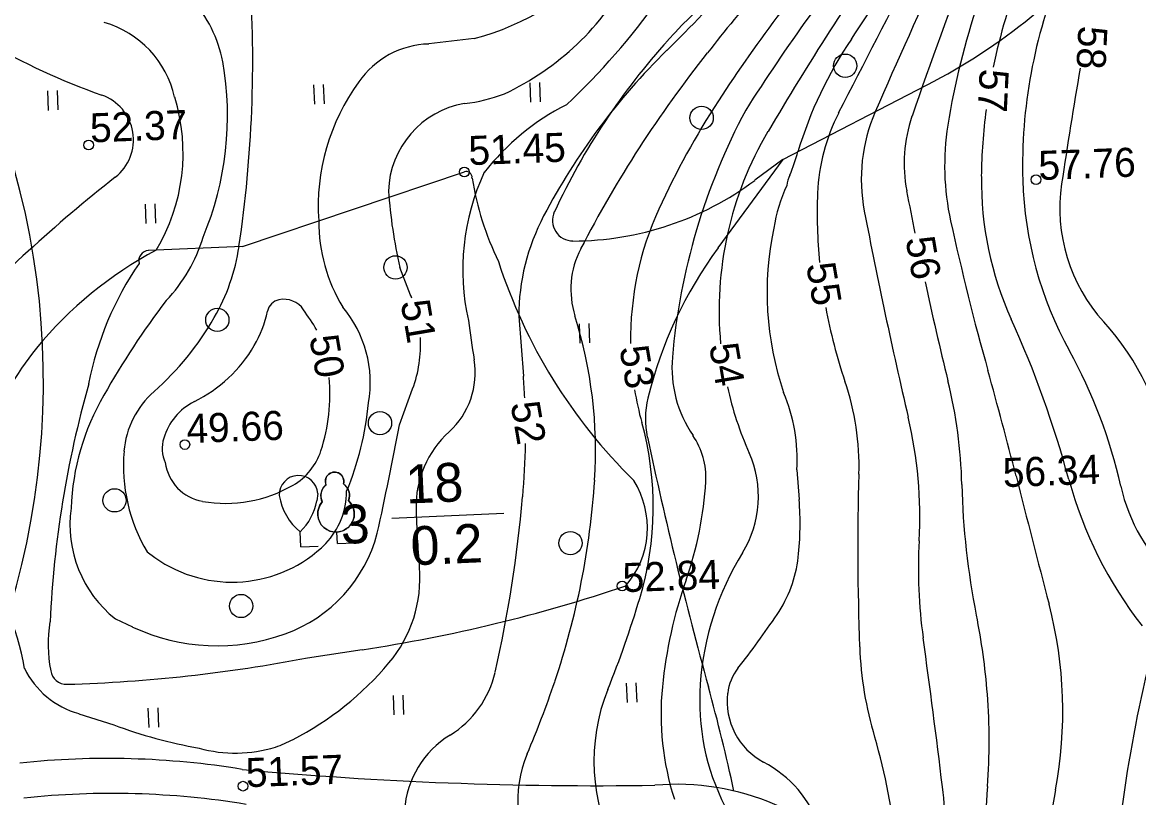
# Model space of a CAD drawing. Extents: x 641716 to 643447, y 6457381 to 6458642.
# Drawn here: x 642509.9 to 642625, y 6458186.6 to 6458266.6 of the extents above; entities that cross this region are included whole.
import ezdxf

# ---------------------------------------------------------------- set-up
doc = ezdxf.new("R2010")
doc.units = 0
for name, color, linetype in [('10', 7, 'Continuous'), ('30', 7, 'Continuous'), ('31', 7, 'Continuous'), ('41', 7, 'Continuous'), ('57', 7, 'Continuous'), ('59', 7, 'Continuous')]:
    doc.layers.add(name, color=color, linetype=linetype)

# ---------------------------------------------------------------- blocks, each defined once
blk = doc.blocks.new('puud')
at = {"layer": '41'}
blk.add_circle((0, 0), 30, dxfattribs=at)
blk = doc.blocks.new('kpunkt')
at = {"layer": '59'}
blk.add_circle((0, 0), 12.5, dxfattribs=at)
blk = doc.blocks.new('hein')
at = {"layer": '41'}
for p, q in [((-12.1, 3.9), (-12.1, 53.9)), ((12.9, 3.9), (12.9, 53.9))]:
    blk.add_line(p, q, dxfattribs=at)
blk = doc.blocks.new('kitpuu')
at = {"layer": '10'}
for p, q in [((49.8, 135.2), (46.6, 117)), ((0, 0), (0, 38.7)), ((0, 0), (44.4, 0))]:
    blk.add_line(p, q, dxfattribs=at)
for centre, radius, start, end in [((0, 134.5), 49.8, 0.8344, 179.1656), ((101.3, 152), 152, 186.3646, 228.2127), ((-101.3, 152), 152, 311.7873, 346.6773)]:
    blk.add_arc(centre, radius, start, end, dxfattribs=at)
blk = doc.blocks.new('laipuu')
at = {"layer": '10'}
for q in [(0, 29.4), (44.4, 0)]:
    blk.add_line((0, 0), q, dxfattribs=at)
blk.add_lwpolyline([(-22.4, 152.9), (-23.7, 160.4), (-23, 166.2), (-21.2, 171.1), (-19, 174.8), (-14.3, 179.5), (-9.9, 182.1), (-3.1, 184), (1.5, 184.2), (7.7, 183), (13.4, 180.1), (17.7, 176.3), (21.3, 171), (23, 166.3), (23.7, 161.4), (23.5, 157.2), (22.4, 152.9), (25.5, 150.3), (30.5, 144.4), (34, 137.9), (36.1, 131.3), (36.8, 126.1), (36.8, 121.1), (35.9, 115.1), (34.8, 111.5), (33.9, 109.2), (38.1, 104.3), (42.1, 97.7), (45.5, 88.7), (47, 80.3), (46.9, 72.3), (46, 66.1), (43.7, 59), (40.2, 52), (35.4, 45.4), (28.8, 39.2), (20.2, 34), (14, 31.5), (5.6, 29.7), (0, 29.4), (-7.1, 29.9), (-17.6, 32.8), (-25.6, 37), (-32.7, 42.6), (-39.1, 50.3), (-43, 57.3), (-46, 66.2), (-47.1, 75.2), (-46.3, 85.2), (-44, 93.4), (-40.6, 100.4), (-36.7, 106.1), (-33.9, 109.2), (-35.5, 113.8), (-36.7, 119.8), (-36.8, 126.2), (-35.3, 134.3), (-32.9, 140.3), (-29.1, 146.4), (-25.4, 150.4), (-22.4, 152.9)], close=True, dxfattribs=at)
for centre, radius, start, end in [((0, 160.6), 23.7, 341.2648, 198.7352), ((0, 123.7), 36.9, 127.4703, 203.0353), ((0, 123.7), 36.9, 336.9647, 52.5297), ((0, 76.5), 47.1, 136.0706, 43.9294)]:
    blk.add_arc(centre, radius, start, end, dxfattribs=at)

msp = doc.modelspace()

# ---------------------------------------------------------------- linework, layer by layer
at = {"layer": '30'}
for centre, radius, start, end in [((642430.63, 6458229.59), 81.4, 330.3585, 22.0727), ((642518.66, 6458104.78), 85.91, 80.708, 96.0545), ((642569.03, 6458585.67), 397.79, 264.7352, 270.8761), ((642577.31, 6458162.14), 25.88, 38.8536, 94.8595), ((642519.06, 6458101.17), 85.91, 80.708, 96.0545)]:
    msp.add_arc(centre, radius, start, end, dxfattribs=at)
at = {"layer": '31'}
for points in [[(642556.48, 6458264.97), (642551.79, 6458264.41)], [(642549.71, 6458238.94), (642548.81, 6458241.35)], [(642561.06, 6458236.32), (642561.54, 6458230.12)], [(642548.77, 6458225.1), (642550.11, 6458228.83)], [(642524.61, 6458221.21), (642524.61, 6458221.21)], [(642589.75, 6458220.47), (642589.99, 6458217.4)], [(642522.73, 6458212), (642523.53, 6458211.43)], [(642519.45, 6458205.09), (642521.23, 6458204.26)], [(642515.68, 6458195.31), (642519.28, 6458194.16)]]:
    msp.add_lwpolyline(points, dxfattribs=at)
for centre, radius, start, end in [((642679.73, 6458244.26), 75.33, 151.155, 170.9961), ((642667.74, 6458250.04), 58.96, 148.2944, 168.2865), ((642474.19, 6458367.97), 145.94, 314.4296, 322.6342), ((643025.75, 6457910.24), 568.34, 139.7958, 141.5713), ((642719.93, 6458168.18), 165.18, 139.0321, 146.8348), ((642754.2, 6458149.92), 200.99, 140.9586, 147.6109), ((642882.71, 6458080.76), 343.61, 145.3971, 149.4546), ((642510.58, 6458322.44), 102.47, 325.8548, 332.5743), ((643029.87, 6458110.57), 452.56, 158.8771, 161.1284), ((642549.46, 6458291.51), 27.45, 284.8049, 318.8102), ((638054.07, 6460604.77), 5110.98, 332.65826, 332.85237), ((643071.44, 6458052.43), 516.06, 154.683, 156.5968), ((642402.31, 6458262.74), 131.31, 351.5804, 3.8866), ((642547.53, 6458285.01), 28.42, 295.0843, 331.9432), ((642665.75, 6458251.85), 52.71, 157.457, 181.6123), ((642516.41, 6458259.67), 14.43, 11.6584, 40.7481), ((642515.21, 6458312.18), 74.15, 313.2162, 324.3965), ((642515.39, 6458256.64), 10.42, 12.6107, 73.729), ((642540.57, 6458323.5), 68.18, 239.6763, 250.7125), ((642552.03, 6458255.35), 9.06, 91.5641, 145.4188), ((642630.25, 6458241.27), 42.13, 145.8548, 163.4192), ((642624.42, 6458214.72), 68.67, 134.4296, 152.2747), ((642677.9, 6458186.23), 124.31, 141.5713, 152.6839), ((642498.63, 6458257.01), 32.39, 337.2643, 9.9174), ((643075.57, 6458182.68), 463.41, 170.1551, 171.6496), ((642562.05, 6458247.69), 21.67, 143.7641, 184.0244), ((642516.42, 6458254.52), 4.9, 308.0642, 70.7125), ((642506.98, 6458253.16), 19.46, 328.9505, 17.2048), ((642553.84, 6458273.86), 15.67, 275.9931, 291.4827), ((642557.11, 6458248.92), 9.5, 99.939, 178.0699), ((642577.39, 6458235.63), 25.23, 116.8768, 141.9907), ((642651.96, 6458212.59), 83.98, 146.8348, 155.5323), ((642643.1, 6458226.32), 66.44, 151.9294, 175.0203), ((642667.74, 6458250.04), 58.96, 172.5894, 179.3017), ((642611.54, 6458248.29), 19.66, 152.6583, 177.8314), ((642613.86, 6458250.47), 17.46, 156.5968, 190.8894), ((642615.94, 6458252.06), 15.12, 161.1284, 190.729), ((642618.1, 6458236.9), 36.37, 149.4546, 185.412), ((642631.76, 6458251.86), 26.76, 170.9961, 192.3178), ((642558.15, 6458262.74), 33.09, 339.0021, 343.4192), ((642612.9, 6458131.32), 151.58, 128.0642, 136.9827), ((642579.22, 6458241.11), 23.93, 155.14, 192.6662), ((642592.93, 6458249.09), 4.28, 155.2028, 170.3999), ((642643.51, 6458250.33), 34.72, 179.3017, 204.3502), ((642604.96, 6458242.43), 17.84, 155.579, 170.3981), ((642651.65, 6458251.45), 38.6, 181.6123, 208.9562), ((642634.29, 6458247.45), 17.41, 171.6496, 222.2924), ((642596.16, 6458252.49), 48.64, 183.8294, 193.2403), ((642645.96, 6458246.98), 54.11, 177.8314, 185.4308), ((642966.37, 6458318.46), 371.79, 190.729, 191.4152), ((642605.06, 6458233.94), 32.46, 155.5323, 180.7398), ((643129.79, 6458349.72), 542.85, 190.8894, 193.1844), ((642557.22, 6458246.04), 16.78, 179.5633, 211.5267), ((642583.49, 6458236.23), 22.43, 152.2747, 179.7746), ((642870.35, 6458303.96), 270.97, 192.3178, 195.6822), ((642618.76, 6458238.78), 32.08, 168.0914, 198.7819), ((642512.86, 6458249.2), 16.34, 316.4117, 343.2563), ((642542.7, 6458207.27), 40.6, 117.9806, 140.6166), ((642511.59, 6458246.56), 20.84, 330.1047, 351.5804), ((642575.55, 6458239.09), 9.11, 152.6839, 197.4583), ((642966.37, 6458318.46), 371.79, 192.2023, 193.8191), ((642591.63, 6458186.82), 84.22, 142.6299, 150.5932), ((642536.63, 6458236.53), 1.52, 101.3325, 168.7769), ((642536.82, 6458235.58), 2.49, 34.569, 101.3325), ((642537.8, 6458233.4), 13.14, 21.3721, 24.9658), ((642524.03, 6458239.03), 11.32, 329.5112, 348.7769), ((642487.43, 6458201.55), 62.46, 32.2612, 34.569), ((642533.65, 6458229.48), 12.1, 350.0437, 40.0324), ((642645.96, 6458246.98), 54.11, 190.3924, 198.7336), ((642503.29, 6458251.33), 30.41, 311.5008, 330.1047), ((642652.88, 6458248), 97.76, 187.1275, 189.5168), ((642522.58, 6458222.43), 46.41, 356.2729, 17.4583), ((642512.14, 6458190.88), 109.47, 15.1342, 24.3502), ((642601.65, 6458217.76), 26.72, 8.2626, 42.2924), ((642520.9, 6458240.87), 14.95, 296.6277, 329.5112), ((642537.8, 6458233.4), 13.14, 339.6426, 3.201), ((642537.9, 6458211.66), 34.11, 141.2012, 175.7457), ((642572.05, 6458207.41), 52.37, 12.5402, 28.9562), ((642548.37, 6458230.47), 8.2, 312.1543, 9.5168), ((642589.23, 6458231.02), 12.36, 175.0203, 214.4937), ((642523, 6458228.22), 18.58, 341.8916, 5.4946), ((642486.53, 6458224.33), 75.24, 2.7313, 4.418), ((642188.77, 6458112.6), 436.96, 14.2053, 15.6822), ((642605.06, 6458233.94), 32.46, 189.223, 195.3451), ((642618.1, 6458236.9), 36.37, 192.4771, 203.8346), ((642568.77, 6458220.81), 27.4, 358.3665, 18.7336), ((642556.9, 6458217.74), 49.89, 1.381, 13.8191), ((642539.75, 6458215.62), 24.88, 149.7265, 177.9436), ((642529.6, 6458221.59), 9.3, 131.5008, 175.0648), ((642571.71, 6458221.48), 18.08, 356.8024, 22.6776), ((642530.37, 6458221.98), 6.18, 116.6277, 163.5883), ((642515.06, 6458230.12), 30.63, 337.2039, 354.8839), ((642542.09, 6458216.65), 32.85, 343.28, 15.3451), ((642557.22, 6458215.59), 45.22, 356.9167, 13.1844), ((642083.56, 6458315.09), 473.84, 347.6721, 349.0521), ((642560.84, 6458216.71), 10.37, 132.1543, 181.4714), ((642527.81, 6458222.68), 3.53, 162.7159, 204.5732), ((642486.53, 6458224.33), 75.24, 354.9238, 359.1322), ((642572.77, 6458219.71), 7.6, 356.7487, 34.4937), ((642537.65, 6458220.9), 17.37, 175.0648, 210.8308), ((642534.55, 6458224.44), 6.43, 300.2864, 341.8916), ((642574.68, 6458217.72), 11.11, 328.5368, 23.8346), ((642529.25, 6458221.84), 4.69, 187.623, 260.0164), ((642864.64, 6458212.37), 268.6, 178.3665, 182.169), ((644350.82, 6458659.9), 1793.28, 194.20527, 194.64106), ((642658.81, 6458230.55), 42.46, 195.1342, 218.083), ((642530.83, 6458230.81), 13.8, 260.0164, 300.2864), ((642487.66, 6458224.71), 81.41, 341.3046, 356.2729), ((642543.47, 6458221.37), 36.95, 340.6358, 356.7487), ((642685.3, 6458220.84), 78.55, 181.381, 191.2742), ((642640.99, 6458222.74), 18.25, 192.5402, 227.7483), ((642535.56, 6458218.2), 7.73, 316.3569, 0.3134), ((642426.25, 6458229.68), 135.75, 347.1881, 354.9238), ((642558.56, 6458214.95), 31.53, 353.6189, 4.4609), ((642527.21, 6458214.81), 12.44, 172.1469, 231.4066), ((642651.52, 6458219.04), 101.08, 181.4714, 184.8841), ((642531.86, 6458217.77), 15.11, 289.8248, 345.2554), ((642531.49, 6458222.61), 13.73, 234.5369, 314.7787), ((642654.99, 6458210.32), 52.7, 176.9167, 187.852), ((642609.95, 6458196.13), 30.25, 148.5368, 175.7736), ((642576.88, 6458212.9), 13.1, 325.7831, 353.6189), ((642488.01, 6458196.5), 22.34, 8.982, 41.6284), ((642537.29, 6458209.27), 13.57, 319.9581, 4.8841), ((642623.03, 6458193.41), 47.38, 160.6358, 174.3538), ((642468.13, 6458238.87), 110.07, 338.0941, 343.28), ((642573.41, 6458195.55), 43.78, 349.3222, 14.6411), ((642500.1, 6458265.12), 105.95, 322.0756, 325.7831), ((642538.97, 6458191.67), 70.67, 4.5904, 11.2742), ((642529.96, 6458223.02), 20.7, 245.054, 289.8248), ((642633.57, 6458203.62), 37.36, 182.169, 196.6758), ((641707.75, 6458079.69), 903.51, 6.86999, 7.85202), ((642518.05, 6458203.85), 8.86, 205.8163, 254.4291), ((642523.09, 6458221.2), 32.11, 297.2297, 319.9581), ((642587.79, 6458196.79), 5.21, 142.0756, 172.9055), ((642759.77, 6458167.61), 137.66, 166.0746, 172.5149), ((642548.62, 6458201.85), 10.26, 301.5433, 347.1881), ((642463.42, 6458232.91), 107, 337.0326, 341.3046), ((642588.67, 6458190.4), 19.85, 158.0941, 208.1833), ((642604.34, 6458195.26), 28.6, 174.3538, 197.8455), ((642603.6, 6458196.6), 23.87, 175.7736, 207.1455), ((642589.64, 6458196.56), 7.08, 172.9055, 242.1257), ((642549.3, 6458192.5), 60.3, 355.5395, 4.5904), ((642536.99, 6458241.59), 50.63, 249.5263, 259.8809), ((642559.18, 6458184.64), 9.93, 121.5433, 230.2011), ((642531.84, 6458205.32), 14.08, 254.5687, 287.08), ((642530.6, 6458206.61), 15.7, 290.0209, 297.2297), ((642543.87, 6458176.75), 56.28, 4.6164, 16.6758), ((642573.25, 6458186.37), 12.28, 157.0326, 214.0043), ((642580.66, 6458179.58), 12.13, 19.0145, 62.1257), ((642564.7, 6458182.94), 40.37, 353.6779, 6.87), ((642942.71, 6458161.81), 334.3, 175.5395, 179.8576), ((642704.35, 6458170.87), 89.47, 169.3222, 185.5164)]:
    msp.add_arc(centre, radius, start, end, dxfattribs=at)
at = {"layer": '41'}
for points in [[(642588.3, 6458252.49), (642603.21, 6458260.18)], [(642588.3, 6458252.49), (642581.62, 6458243.37)], [(642588.3, 6458252.49), (642585.42, 6458250.35)], [(642532.58, 6458243.53), (642555.46, 6458251.21)], [(642532.58, 6458243.53), (642522.85, 6458243.09)], [(642539.26, 6458201.07), (642544.9, 6458201.92)], [(642512.78, 6458199.75), (642512.78, 6458199.75)]]:
    msp.add_lwpolyline(points, dxfattribs=at)
for centre, radius, start, end in [((642574.67, 6458315.49), 62.23, 297.288, 320.9305), ((642624.93, 6458220.95), 65.36, 123.2975, 137.8284), ((642628.85, 6458217.39), 70.65, 137.8284, 155.1497), ((642555.65, 6458250.65), 0.597, 352.3144, 108.568), ((642587.23, 6458255.67), 31.4, 189.3641, 205.8586), ((642566.54, 6458275.71), 31.63, 270.2193, 306.6686), ((642566.65, 6458246.2), 2.11, 155.1497, 270.2193), ((642522.9, 6458242.06), 1.03, 92.5613, 196.2614), ((642617.03, 6458217.42), 43.9, 143.7594, 166.23), ((642549.12, 6458223.06), 33.03, 145.489, 169.0539), ((642611.77, 6458258.98), 55.47, 197.8444, 225.5633), ((642622.49, 6458199.56), 109.9, 164.2832, 177.2775), ((642583.11, 6458225.73), 8.98, 166.23, 192.0646), ((643021.17, 6458319.36), 456.93, 192.0646, 195.3913), ((642565.21, 6458214.49), 9.13, 318.9533, 32.2608), ((642521.51, 6458358.09), 157.92, 278.5176, 288.6846), ((642527.01, 6458202.47), 14.49, 170.8361, 190.8372), ((642509.99, 6458352.98), 154.7, 271.6617, 280.9048), ((642514.4, 6458199.98), 1.64, 188.1766, 272.6197), ((642388.08, 6458145.08), 199.71, 12.2122, 15.3913)]:
    msp.add_arc(centre, radius, start, end, dxfattribs=at)
at = {"layer": '57'}
msp.add_lwpolyline([(642547.97, 6458215.47), (642559.54, 6458215.99)], dxfattribs=at)

# ---------------------------------------------------------------- block references
at = {"layer": '10', "xscale": 0.04, "yscale": 0.04}
for name, p, rotation in [('puud', (642594.74, 6458262.17), 2.5612895310065102), ('puud', (642579.93, 6458256.79), 2.5612895310065102), ('puud', (642548.35, 6458241.36), 2.5612895310065102), ('puud', (642529.97, 6458235.94), 2.5612895310065102), ('puud', (642546.75, 6458225.29), 2.5612895310065102), ('kitpuu', (642538.59, 6458212.52), 2.561289531006498), ('laipuu', (642542.35, 6458212.87), 2.561289531006498), ('puud', (642519.37, 6458217.32), 2.5612895310065102), ('puud', (642566.4, 6458212.91), 2.5612895310065102), ('puud', (642532.42, 6458206.42), 2.5612895310065102)]:
    msp.add_blockref(name, p, dxfattribs=dict(at, rotation=rotation))
at = {"layer": '41', "xscale": 0.04, "yscale": 0.04, "rotation": 2.561289531006498}
for p in [(642540.51, 6458258.06), (642562.81, 6458258.26), (642513.05, 6458257.43), (642523.13, 6458245.74), (642567.9, 6458233.41), (642572.76, 6458196.32), (642548.71, 6458195.05), (642523.43, 6458193.74)]:
    msp.add_blockref('hein', p, dxfattribs=at)
at = {"layer": '59', "xscale": 0.04, "yscale": 0.04, "rotation": 2.5612895310065102}
for p in [(642516.7, 6458253.98), (642555.46, 6458251.21), (642614.43, 6458250.42), (642526.62, 6458223.08), (642571.73, 6458208.48), (642532.61, 6458187.83)]:
    msp.add_blockref('kpunkt', p, dxfattribs=at)

# ---------------------------------------------------------------- texts
at = {"layer": '31'}
for s, rotation, p in [('58', 267.2023, (642618.81, 6458266.33)), ('57', 267.2023, (642608.63, 6458261.89)), ('56', 279.6906, (642600.96, 6458244.32)), ('55', 279.6906, (642590.71, 6458241.63)), ('51', 279.6906, (642548.87, 6458237.78)), ('50', 279.6906, (642539.45, 6458234.17)), ('54', 279.6906, (642580.69, 6458233.32)), ('53', 279.6906, (642571.44, 6458233.06)), ('52', 279.6906, (642560.21, 6458227.3))]:
    msp.add_text(s, height=3, rotation=rotation, dxfattribs=at).set_placement(p)
at = {"layer": '57'}
for s, p in [('18', (642549.47, 6458216.98)), ('3', (642542.78, 6458212.82)), ('0.2', (642550, 6458210.61))]:
    msp.add_text(s, height=4, rotation=2.5613, dxfattribs=at).set_placement(p)
at = {"layer": '59'}
for s, p in [('52.37', (642516.89, 6458254.25)), ('51.45', (642555.93, 6458251.91)), ('57.76', (642614.73, 6458250.37)), ('49.66', (642526.84, 6458223.22)), ('56.34', (642611.05, 6458218.68)), ('52.84', (642571.83, 6458207.84)), ('51.57', (642532.96, 6458187.72))]:
    msp.add_text(s, height=3, rotation=2.0995, dxfattribs=at).set_placement(p)

doc.saveas('drawing.dxf')
